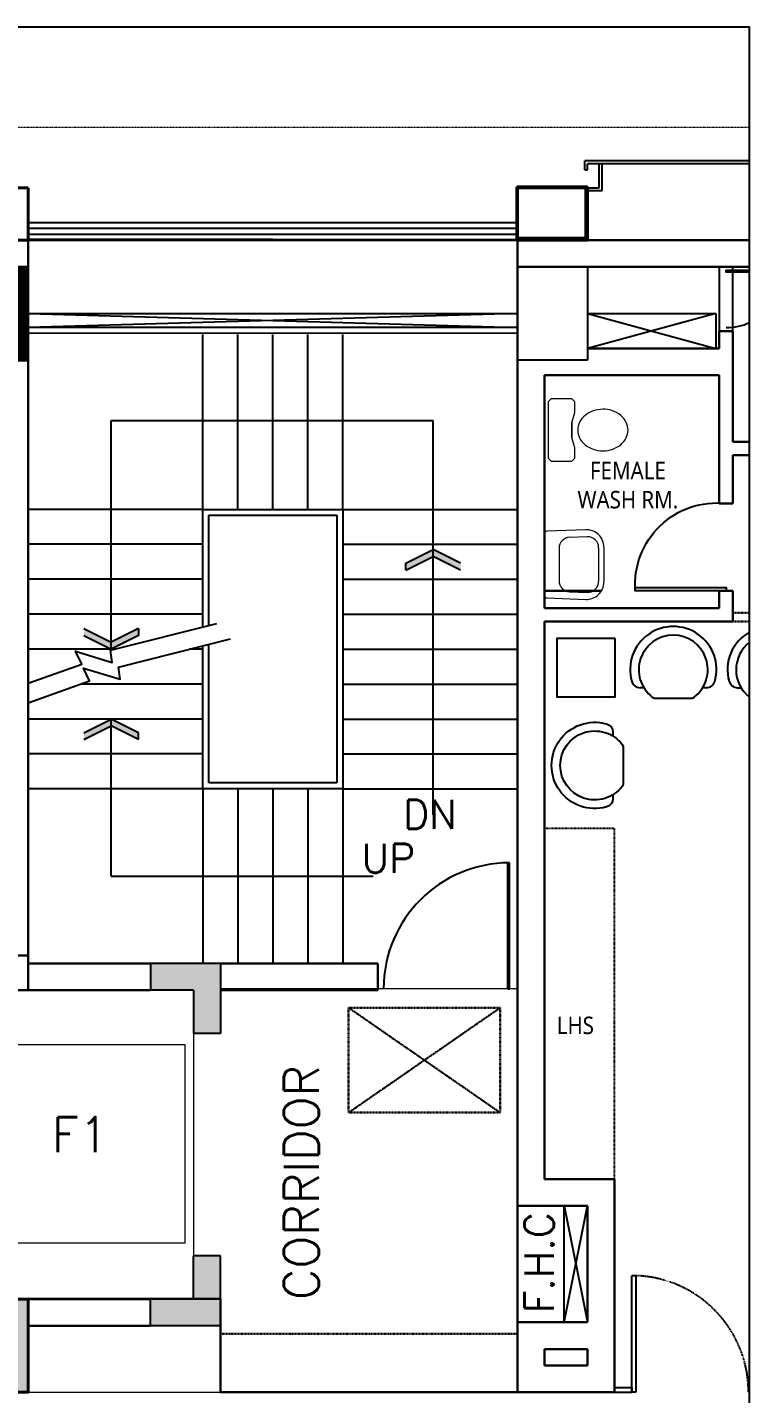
# Model space of a CAD drawing. Header units: millimetres. Extents: x 14520794 to 14796193, y 1415067 to 1454683.
# Drawn here: x 14654311 to 14660507, y 1440477 to 1452206 of the extents above; entities that cross this region are included whole.
import ezdxf
from ezdxf.enums import TextEntityAlignment as Align

# ---------------------------------------------------------------- set-up
doc = ezdxf.new("R2010")
doc.units = ezdxf.units.MM
doc.header["$LTSCALE"] = 0.01
doc.header["$MEASUREMENT"] = 0
doc.linetypes.add('2012-04-27_JAYPEE BCH_WD_First Floor_Plan$0$DASHED2', pattern=[0.375, 0.25, -0.125])
doc.linetypes.add('HIDDEN', pattern=[0.375, 0.25, -0.125])
doc.layers.get('0').update_dxf_attribs({"color": 6, "lineweight": 0})
doc.layers.get('Defpoints').update_dxf_attribs({"color": 2})
for name, color, linetype, lineweight in [('COL', 5, 'Continuous', 40), ('DIM', 6, 'Continuous', 13), ('ELEV', 7, 'Continuous', 18), ('FIX', 85, 'Continuous', 5), ('partition', 34, 'Continuous', 30), ('text', 7, 'Continuous', 13), ('WALL', 7, 'Continuous', 30)]:
    doc.layers.add(name, color=color, linetype=linetype, lineweight=lineweight)
for name, color, linetype in [('column', 13, 'Continuous'), ('DOOR1', 5, 'Continuous'), ('DOORS', 143, 'Continuous'), ('DRIVE', 172, 'Continuous'), ('FURNIT', 8, 'Continuous'), ('GLASS', 5, 'Continuous'), ('LIGHT', 2, 'Continuous'), ('STAIR', 2, 'Continuous'), ('TEXT1', 5, 'Continuous')]:
    doc.layers.add(name, color=color, linetype=linetype)
doc.styles.add('250MM', font='romans.shx')
doc.styles.add('TIMES', font='times.ttf', dxfattribs={"width": 0.9, "height": 250})

# ---------------------------------------------------------------- blocks, each defined once
blk = doc.blocks.new('DOORR')
for p, q in [((0, 0.4583), (-0.9167, 0.4583)), ((0, 0.4443), (-0.9167, 0.4443)), ((0, 0.4443), (0, 0.4583))]:
    blk.add_line(p, q)
blk.add_arc((0, 0.4583), 0.9167, 180, 270)
blk = doc.blocks.new('Wb-61x51')
for p, q in [((-149, 510), (149, 510)), ((-299, 354), (-286, 19)), ((-239, 366), (-233, 216)), ((-144, 465), (144, 465)), ((233, 216), (239, 366)), ((286, 19), (299, 354)), ((-139, 125), (139, 125)), ((-266, 0), (266, 0))]:
    blk.add_line(p, q)
for centre, radius, start, end in [((-149, 360), 150, 90, 182.2457), ((149, 360), 150, 357.7543, 90), ((-144, 370), 95, 90, 182.2457), ((144, 370), 95, 357.7543, 90), ((-139, 220), 95, 182.2457, 270), ((139, 220), 95, 270, 357.7543), ((-266, 20), 20, 182.2457, 270), ((266, 20), 20, 270, 357.7543)]:
    blk.add_arc(centre, radius, start, end)
blk = doc.blocks.new('Wc2')
for p, q in [((57, 271), (31, 245)), ((31, 245), (31, -237)), ((235, 271), (57, 271)), ((260, 245), (235, 271)), ((260, 156), (260, 245)), ((235, 67), (260, 156)), ((235, -60), (235, 67)), ((235, 67), (235, -60)), ((260, -148), (235, -60)), ((260, -237), (260, -148)), ((31, -237), (57, -263)), ((57, -263), (235, -263)), ((235, -263), (260, -237))]:
    blk.add_line(p, q)
blk.add_lwpolyline([(717, 4, 0.117036), (701, 70, 0.104338), (654, 130, 0.09029), (579, 172, 0.09898), (501, 182, 0.08237), (417, 168, 0.09029), (349, 130, 0.104338), (301, 70, 0.117036), (285, 4, 0.117036), (301, -62, 0.104338), (349, -122, 0.09029), (417, -160, 0.08237), (501, -174, 0.08237), (586, -160, 0.09029), (654, -122, 0.104338), (701, -62, 0.117036)], format="xyb", close=True)
blk = doc.blocks.new('sd')
at = {"layer": 'DOORS'}
for p, q in [((1926962, 1625945), (1926962, 1626845)), ((1926992, 1626845), (1926962, 1626845)), ((1926992, 1626845), (1926992, 1625945)), ((1926992, 1625945), (1926962, 1625945))]:
    blk.add_line(p, q, dxfattribs=at)
at = {"layer": 'DOORS', "linetype": '2012-04-27_JAYPEE BCH_WD_First Floor_Plan$0$DASHED2', "ltscale": 20}
blk.add_arc((1926961, 1625945), 901, 0.0238, 88.034, dxfattribs=at)
blk = doc.blocks.new('A$C50E76ADC')
at = {"linetype": 'Continuous'}
for p, q in [((68, 83), (98, 83)), ((565, 83), (596, 83)), ((190, 0), (474, 0))]:
    blk.add_line(p, q, dxfattribs=at)
for centre, radius, start, end in [((332, 226), 343, 344.1544, 195.8456), ((332, 226), 274, 307.5173, 232.4827), ((68, 151), 68.5, 195.8456, 270), ((596, 151), 68.5, 270, 344.1544), ((190, 41), 41.1, 232.4827, 270), ((474, 41), 41.1, 270, 307.5173)]:
    blk.add_arc(centre, radius, start, end, dxfattribs=at)
blk = doc.blocks.new('*E437')
at = {"layer": 'FURNIT', "linetype": 'Continuous'}
blk.add_line((1.57, 1.47), (2.16, 1.47), dxfattribs=at)
for centre, radius, start, end in [((6.79, 4.31), 6.79, 119.1305, 195.8456), ((6.79, 4.31), 5.44, 127.4811, 232.4827), ((1.57, 2.83), 1.36, 195.8456, 270), ((3.98, 0.65), 0.815, 232.4827, 232.7236)]:
    blk.add_arc(centre, radius, start, end, dxfattribs=at)

msp = doc.modelspace()

# ---------------------------------------------------------------- hatches: boundary and pattern name
at = {"layer": 'DIM', "ltscale": 5000}
h = msp.add_hatch(dxfattribs=at)
h.set_pattern_fill('ANSI31', color=8, scale=10)
h.set_pattern_definition([(45, (131899.5557, -32953.5475), (-0.88388347648, 0.88388347648), [])])
h.paths.add_polyline_path([(14654316.9, 1450148.9), (14653516.9, 1450148.9), (14653516.9, 1449349.2), (14654316.9, 1449349.2), (14654316.9, 1449629.3), (14654316.9, 1449629.3), (14654316.9, 1449629.3)])
at = {"layer": 'DIM', "ltscale": 0.018361}
h = msp.add_hatch(color=8, dxfattribs=at)
h.set_gradient(color1=(112, 107, 111), color2=(127, 122, 126), one_color=1, tint=0.49)
h.paths.add_polyline_path([(14655966.9, 1443952.9), (14655966.9, 1444169.2), (14655366.9, 1444169.2), (14655366.9, 1443939.2), (14655736.9, 1443939.2), (14655736.9, 1443569.2), (14655966.9, 1443569.2)])
h.paths.add_polyline_path([(14655966.9, 1441659.2), (14655736.9, 1441659.2), (14655736.9, 1441289.2), (14655366.9, 1441289.2), (14655366.9, 1441059.2), (14655966.9, 1441059.2)])
at = {"layer": 'DIM', "ltscale": 5000}
h = msp.add_hatch(dxfattribs=at)
h.set_pattern_fill('ANSI31', color=8, scale=10)
h.set_pattern_definition([(45, (131899.5557, 30416.3624), (-0.88388347648, 0.88388347648), [])])
h.paths.add_polyline_path([(14630747.9, 1441289.2), (14631547.9, 1441289.2), (14631547.9, 1440489.2), (14630747.9, 1440489.2)])
h.paths.add_polyline_path([(14653516.9, 1440489.2), (14654316.9, 1440489.2), (14654316.9, 1441289.2), (14653516.9, 1441289.2)])

# ---------------------------------------------------------------- linework, layer by layer
at = {"layer": 'COL'}
msp.add_line((14654315.9, 1449349.2), (14653516.9, 1449348.9), dxfattribs=at)
for points in [[(14654316.9, 1450829), (14653716.9, 1450829), (14653716.9, 1450378.9), (14654316.9, 1450378.9)], [(14658508.9, 1450837.3), (14659108.8, 1450837.3), (14659108.8, 1450387.2), (14658508.9, 1450387.2)], [(14658516.9, 1450829.3), (14659100.8, 1450829.3), (14659100.8, 1450395.2), (14658516.9, 1450395.2)], [(14658516.9, 1450829.3), (14659116.8, 1450829.3), (14659116.8, 1450379.2), (14658516.9, 1450379.2)], [(14653516.9, 1440489.2), (14654316.9, 1440489.2), (14654316.9, 1441289.2), (14653516.9, 1441289.2)]]:
    msp.add_lwpolyline(points, close=True, dxfattribs=at)
at = {"layer": 'column', "linetype": 'Continuous', "ltscale": 0.018361}
for p, q in [((14654316.9, 1450149.2), (14653516.9, 1450149.2)), ((14654316.9, 1450149.2), (14653516.9, 1450149.2)), ((14654316.9, 1450149.2), (14654316.9, 1449349.2)), ((14654316.9, 1450149.2), (14654316.9, 1449349.2)), ((14654316.9, 1450148.9), (14654316.9, 1449348.9)), ((14658516.9, 1450149.2), (14658516.9, 1449349.2)), ((14659116.9, 1450149.2), (14658516.9, 1450149.2)), ((14659116.9, 1450149.2), (14659116.9, 1449349.2)), ((14654316.9, 1449349.2), (14653516.9, 1449349.2)), ((14654316.9, 1449349.2), (14653516.9, 1449349.2)), ((14659116.9, 1449349.2), (14658516.9, 1449349.2)), ((14654316.9, 1444239.2), (14654016.9, 1444239.2)), ((14654316.9, 1444239.2), (14654016.9, 1444239.2)), ((14654316.9, 1444239.2), (14654316.9, 1443939.2)), ((14654316.9, 1444239.2), (14654316.9, 1443939.2)), ((14655966.9, 1444169.2), (14655366.9, 1444169.2)), ((14655366.9, 1444169.2), (14655366.9, 1443939.2)), ((14655966.9, 1444169.2), (14655966.9, 1443569.2)), ((14654316.9, 1443939.2), (14654016.9, 1443939.2)), ((14654316.9, 1443939.2), (14654016.9, 1443939.2)), ((14655736.9, 1443939.2), (14655366.9, 1443939.2)), ((14655736.9, 1443939.2), (14655736.9, 1443569.2)), ((14655966.9, 1443569.2), (14655736.9, 1443569.2)), ((14655736.9, 1441289.2), (14655736.9, 1441659.2)), ((14655966.9, 1441659.2), (14655736.9, 1441659.2)), ((14655966.9, 1441059.2), (14655966.9, 1441659.2)), ((14654316.9, 1441289.2), (14653516.9, 1441289.2)), ((14654315.9, 1440489.2), (14654315.9, 1441289.2)), ((14655366.9, 1441059.2), (14655366.9, 1441289.2)), ((14655736.9, 1441289.2), (14655366.9, 1441289.2)), ((14655966.9, 1441059.2), (14655366.9, 1441059.2)), ((14654316.9, 1440489.2), (14653516.9, 1440489.2))]:
    msp.add_line(p, q, dxfattribs=at)
at = {"layer": 'Defpoints', "linetype": 'Continuous'}
msp.add_lwpolyline([(14613184, 1437453.9), (14660507.3, 1437453.9), (14660507.3, 1452206.3), (14613184, 1452206.3)], close=True, dxfattribs=at)
at = {"layer": 'DIM', "color": 0, "ltscale": 0.018361}
msp.add_lwpolyline([(14654316.9, 1440489.2), (14658517.6, 1440489.2), (14658517.6, 1443952.9), (14655966.9, 1443952.9), (14655966.9, 1443569.2), (14655736.9, 1443569.2), (14655736.9, 1441659.2), (14655966.9, 1441659.2), (14655966.9, 1441059.2), (14654317.5, 1441059.2), (14654317.5, 1440489.2)], dxfattribs=at)
msp.add_lwpolyline([(14654316.9, 1440489.2), (14658517.6, 1440489.2), (14658517.6, 1443952.9), (14655966.9, 1443952.9), (14655966.9, 1443569.2), (14655736.9, 1443569.2), (14655736.9, 1441659.2), (14655966.9, 1441659.2), (14655966.9, 1441059.2), (14654317.5, 1441059.2), (14654317.5, 1440489.2)], dxfattribs=at)
at = {"layer": 'DIM', "ltscale": 5000}
msp.add_lwpolyline([(14654317.5, 1440489.2), (14653516.9, 1440489.2), (14653516.9, 1441289.2), (14654317.5, 1441289.2)], close=True, dxfattribs=at)
at = {"layer": 'DOOR1', "linetype": 'Continuous', "ltscale": 0.018361}
msp.add_lwpolyline([(14660507.3, 1450103.1), (14660304.4, 1450103.1), (14660304.4, 1450121.7), (14660507.3, 1450121.7)], dxfattribs=at)
for points in [[(14660507.3, 1449670.7, -0.1188604), (14660304.4, 1449626.7)], [(14659526.6, 1447397.2), (14660304.4, 1447397.2), (14660304.4, 1447369.2), (14659526.2, 1447369.2, -0.4694091), (14660304.4, 1448119.2)]]:
    msp.add_lwpolyline(points, format="xyb", dxfattribs=at)
at = {"layer": 'DRIVE', "ltscale": 3.672129}
for p, q in [((14659091.9, 1450984.2, -18.3), (14659091.9, 1451059.2, -18.3)), ((14660507.3, 1451059.1, -1.6), (14659091.9, 1451059, 15.4)), ((14659091.9, 1450984.2, -18.3), (14659091.9, 1451034.2, -18.3)), ((14659091.9, 1450984.2, -18.3), (14659116.9, 1450984.2, -18.3)), ((14659116.9, 1450984.2, -18.3), (14659116.9, 1451034.2, -18.3)), ((14659116.9, 1450984.2, -18.3), (14659116.9, 1451034.2, -18.3)), ((14660507.3, 1451034.1, -1.7), (14659116.9, 1451034, 15.3)), ((14659216.9, 1450829.2, -18.3), (14659216.9, 1451034.2, -18.3)), ((14659241.9, 1450804.2, -18.3), (14659241.9, 1451034.2, -18.3)), ((14659116.9, 1450829.2, -18.3), (14659216.9, 1450829.2, -18.3)), ((14659116.9, 1450804.2, -18.3), (14659241.9, 1450804.2, -18.3))]:
    msp.add_line(p, q, dxfattribs=at)
at = {"layer": 'ELEV', "linetype": 'HIDDEN', "ltscale": 9.180324}
msp.add_line((14650366.9, 1451349.2, 44), (14660507.3, 1451349.2, 44), dxfattribs=at)
at = {"layer": 'ELEV', "ltscale": 0.018361}
msp.add_line((14655736.9, 1443569.2), (14655736.9, 1441659.2), dxfattribs=at)
msp.add_lwpolyline([(14653164.5, 1443471.6), (14653164.5, 1441771.6), (14655664.5, 1441771.6), (14655664.5, 1443471.6)], close=True, dxfattribs=at)
at = {"layer": 'FURNIT', "linetype": 'HIDDEN', "ltscale": 0.018361}
for p, q in [((14659346.9, 1445329.2), (14658746.9, 1445329.2)), ((14659346.9, 1442318.9), (14659346.9, 1445329.2))]:
    msp.add_line(p, q, dxfattribs=at)
at = {"layer": 'FURNIT', "ltscale": 0.018361}
msp.add_lwpolyline([(14659354.3, 1446959), (14658854.3, 1446959), (14658854.3, 1446459), (14659354.3, 1446459)], close=True, dxfattribs=at)
at = {"layer": 'GLASS', "ltscale": 0.018361}
for p, q in [((14658516.9, 1450529.2), (14654316.9, 1450528.9)), ((14658516.9, 1450479.2), (14654316.9, 1450478.9)), ((14658516.9, 1450429.2), (14654316.9, 1450428.9)), ((14659347.9, 1440529.2), (14659497.1, 1440529.2)), ((14659347.9, 1440489.2), (14659497.1, 1440489.2)), ((14659497.1, 1440529.2), (14659497.1, 1440489.2)), ((14660497.1, 1440529.3), (14660497.1, 1440489.3)), ((14660497.1, 1440529.3), (14660507.3, 1440529.3)), ((14660497.1, 1440489.3), (14660507.3, 1440489.3))]:
    msp.add_line(p, q, dxfattribs=at)
at = {"layer": 'LIGHT', "ltscale": 0.018361}
for p, q in [((14654316.9, 1450379.2), (14658516.9, 1450379.2)), ((14660246.9, 1450149.2), (14660246.9, 1449599.2)), ((14660361.9, 1449599.2), (14660361.9, 1450149.2)), ((14658516.9, 1449749.2), (14654316.9, 1449629.3)), ((14654322.9, 1449749.2), (14658516.9, 1449749.2)), ((14654322.9, 1449749.2), (14658516.9, 1449629.5)), ((14660216.9, 1449749.2), (14659116.9, 1449449.2)), ((14659116.9, 1449749.2), (14660216.9, 1449449.2)), ((14659116.9, 1449749.2), (14660216.9, 1449749.2)), ((14660216.9, 1449749.2), (14660216.9, 1449449.2)), ((14658516.9, 1449629.5), (14654316.9, 1449629.3)), ((14658516.9, 1449579.5), (14654316.9, 1449579.3)), ((14655816.9, 1448055.7), (14655816.9, 1449568.2)), ((14656116.9, 1448068.2), (14656116.9, 1449568.2)), ((14656416.9, 1448068.2), (14656416.9, 1449568.2)), ((14656716.9, 1448068.2), (14656716.9, 1449568.2)), ((14657016.9, 1448068.2), (14657016.9, 1449568.2)), ((14655030.4, 1448830.7), (14657791.9, 1448830.7)), ((14657791.9, 1445447), (14657791.9, 1448830.7)), ((14655816.9, 1448068.2), (14654316.9, 1448068.2)), ((14657016.9, 1448068.2), (14658516.9, 1448068.2)), ((14655816.9, 1447768.2), (14654316.9, 1447768.2)), ((14657016.9, 1447768.2), (14658516.9, 1447768.2)), ((14655816.9, 1447468.2), (14654316.9, 1447468.2)), ((14657016.9, 1447468.2), (14658516.9, 1447468.2)), ((14655816.9, 1447168.2), (14654316.9, 1447168.2)), ((14657016.9, 1447168.2), (14658516.9, 1447168.2)), ((14655062.8, 1446868.2), (14654316.9, 1446868.2)), ((14655816.9, 1446868.2), (14655704.4, 1446868.2)), ((14657016.9, 1446868.2), (14658516.9, 1446868.2)), ((14655816.9, 1446568.2), (14654768.2, 1446568.2)), ((14657016.9, 1446568.2), (14658516.9, 1446568.2)), ((14655816.9, 1446268.2), (14654316.9, 1446268.2)), ((14657016.9, 1446268.2), (14658516.9, 1446268.2)), ((14655816.9, 1445968.2), (14654316.9, 1445968.2)), ((14657016.9, 1445968.2), (14658516.9, 1445968.2)), ((14655816.9, 1445668.2), (14654316.9, 1445668.2)), ((14655816.9, 1445668.2), (14655816.9, 1444169.2)), ((14656116.9, 1445669.2), (14656116.9, 1444169.2)), ((14656416.9, 1445669.2), (14656416.9, 1444169.2)), ((14656716.9, 1445669.2), (14656716.9, 1444169.2)), ((14657016.9, 1445669.2), (14657016.9, 1444169.2)), ((14657016.9, 1445669.2), (14658516.9, 1445669.2)), ((14655030.4, 1444919.2), (14657276.4, 1444919.2)), ((14658916.9, 1441089.2), (14659116.9, 1442088.9)), ((14658916.9, 1442088.9), (14659116.9, 1441089.2))]:
    msp.add_line(p, q, dxfattribs=at)
for points in [[(14654316.9, 1446576.9), (14654777.4, 1446740.5), (14654723.9, 1446850.3), (14655038, 1446754.9), (14655024.1, 1446858.4), (14655937.1, 1447089.1)], [(14654316.9, 1446407.8), (14654845.2, 1446595.5), (14654791.8, 1446705.3), (14655105.8, 1446609.9), (14655091.9, 1446713.4), (14656052.4, 1446956.1)]]:
    msp.add_lwpolyline(points, dxfattribs=at)
at = {"layer": 'partition', "linetype": 'HIDDEN', "ltscale": 0.018361}
for p, q in [((14660361.9, 1447179.2), (14660507.3, 1447179.2)), ((14660361.9, 1447104.2), (14660507.3, 1447104.2))]:
    msp.add_line(p, q, dxfattribs=at)
at = {"layer": 'STAIR', "ltscale": 0.018361}
for p, q in [((14658516.9, 1450379.2), (14654316.9, 1450378.9)), ((14655030.4, 1446868.2), (14655030.4, 1448830.7)), ((14655816.9, 1448068.2), (14657016.9, 1448068.2)), ((14655816.9, 1447058.7), (14655816.9, 1448068.2)), ((14657016.9, 1448068.2), (14657016.9, 1445669.2)), ((14655866.9, 1448018.2), (14656966.9, 1448018.2)), ((14655866.9, 1447071.4), (14655866.9, 1448018.2)), ((14656966.9, 1448018.2), (14656966.9, 1445719.2)), ((14657556.8, 1447605.4), (14657791.9, 1447723)), ((14658027, 1447605.4), (14657791.9, 1447723)), ((14657556.8, 1447546.6), (14657791.9, 1447664.2)), ((14657556.8, 1447546.6), (14657556.8, 1447605.4)), ((14658027, 1447546.6), (14657791.9, 1447664.2)), ((14654795.3, 1447044.5), (14655030.4, 1446927)), ((14655265.5, 1447044.5), (14655030.4, 1446927)), ((14655265.5, 1447044.5), (14655265.5, 1446985.7)), ((14654795.3, 1446985.7), (14655030.4, 1446868.2)), ((14655265.5, 1446985.7), (14655030.4, 1446868.2)), ((14655816.9, 1445669.2), (14655816.9, 1446896.6)), ((14655866.9, 1445719.2), (14655866.9, 1446909.2)), ((14654795.3, 1446150.6), (14655030.4, 1446268.2)), ((14654795.3, 1446091.9), (14655030.4, 1446209.4)), ((14655265.5, 1446150.6), (14655030.4, 1446268.2)), ((14655030.4, 1444919.2), (14655030.4, 1446268.2)), ((14655265.5, 1446091.9), (14655030.4, 1446209.4)), ((14655265.5, 1446091.9), (14655265.5, 1446150.6)), ((14656966.9, 1445719.2), (14655866.9, 1445719.2)), ((14657016.9, 1445669.2), (14655816.9, 1445669.2)), ((14658517, 1441089.2), (14658516.9, 1442088.9)), ((14658916.9, 1441089.2), (14658916.9, 1442088.9))]:
    msp.add_line(p, q, dxfattribs=at)
for points in [[(14657556.8, 1447546.6), (14657791.9, 1447664.2), (14657556.8, 1447605.4), (14657791.9, 1447723)], [(14658027, 1447546.6), (14657791.9, 1447664.2), (14658027, 1447605.4), (14657791.9, 1447723)], [(14654795.3, 1447044.5), (14655030.4, 1446927), (14654795.3, 1446985.7), (14655030.4, 1446868.2)], [(14655265.5, 1447044.5), (14655030.4, 1446927), (14655265.5, 1446985.7), (14655030.4, 1446868.2)], [(14654795.3, 1446091.9), (14655030.4, 1446209.4), (14654795.3, 1446150.6), (14655030.4, 1446268.2)], [(14655265.5, 1446091.9), (14655030.4, 1446209.4), (14655265.5, 1446150.6), (14655030.4, 1446268.2)]]:
    msp.add_solid(points, dxfattribs=at)
at = {"layer": 'WALL', "ltscale": 0.018361}
for p, q in [((14654316.9, 1450378.9), (14647682.4, 1450378.9)), ((14654316.9, 1450149.2), (14654316.9, 1450378.9)), ((14658516.9, 1450379.2), (14658516.9, 1450149.2)), ((14660507.3, 1450379.2), (14658516.9, 1450379.2)), ((14650271.9, 1450148.9), (14654316.9, 1450148.9)), ((14658516.9, 1450149.2), (14660507.3, 1450149.2)), ((14660246.9, 1449599.2), (14660361.9, 1449599.2)), ((14660246.9, 1449599.2), (14660246.9, 1449449.2)), ((14660361.9, 1448649.2), (14660361.9, 1449599.2)), ((14654316.9, 1449349.2), (14654316.9, 1444239.2)), ((14654316.9, 1449349.2), (14654316.9, 1444239.2)), ((14658516.9, 1449350.4), (14658516.9, 1442088.9)), ((14659116.9, 1449449.2), (14660246.9, 1449449.2)), ((14658746.9, 1449219.2), (14658746.9, 1447219.2)), ((14658746.9, 1449219.2), (14660246.9, 1449219.2)), ((14660246.9, 1448119.2), (14660246.9, 1449219.2)), ((14660361.9, 1448649.2), (14660507.3, 1448649.2)), ((14660361.9, 1448119.2), (14660361.9, 1448534.2)), ((14660361.9, 1448534.2), (14660507.3, 1448534.2)), ((14660246.9, 1448119.2), (14660361.9, 1448119.2)), ((14658746.9, 1447369.2), (14659236.2, 1447369.2)), ((14660246.9, 1447219.2), (14660246.9, 1447369.2)), ((14660246.9, 1447369.2), (14660361.9, 1447369.2)), ((14660361.9, 1447104.2), (14660361.9, 1447369.2)), ((14658746.9, 1447219.2), (14660246.9, 1447219.2)), ((14658746.9, 1447104.2), (14660361.9, 1447104.2)), ((14658746.9, 1447104.2), (14658746.9, 1442318.9)), ((14654316.9, 1444238.9), (14654016.9, 1444238.9)), ((14655366.9, 1444169.2), (14654316.9, 1444169.2)), ((14657317.9, 1444169.2), (14655966.9, 1444169.2)), ((14657317.9, 1443939.2), (14657317.9, 1444169.2)), ((14654312.4, 1443939.2), (14655366.9, 1443939.2)), ((14655966.9, 1443939.2), (14657317.9, 1443939.2)), ((14658746.9, 1442318.9), (14659347.1, 1442318.9)), ((14659347.1, 1442318.9), (14659347.1, 1440489.2)), ((14658516.9, 1442088.9), (14659117.1, 1442088.9)), ((14659117.1, 1442088.9), (14659117.1, 1441089.2)), ((14654316.9, 1441289.2), (14655366.9, 1441289.2)), ((14654316.9, 1441059.2), (14655366.9, 1441059.2)), ((14659116.9, 1441089.2), (14658517, 1441089.2)), ((14658517, 1441089.2), (14658517, 1440489.2)), ((14659116.9, 1440859.2), (14658747, 1440859.2)), ((14658747, 1440859.2), (14658747, 1440718.6)), ((14659116.9, 1440718.6), (14659116.9, 1440859.2)), ((14658747, 1440718.6), (14659116.9, 1440718.6)), ((14659347.1, 1440489.2), (14658517, 1440489.2))]:
    msp.add_line(p, q, dxfattribs=at)
at = {"layer": 'WALL', "linetype": 'HIDDEN', "ltscale": 9.180324}
for p, q in [((14657066.9, 1443789.2), (14658366.9, 1443789.2)), ((14657066.9, 1442889.2), (14657066.9, 1443789.2)), ((14658366.9, 1443789.2), (14657066.9, 1442889.2)), ((14657066.9, 1443789.2), (14658366.9, 1442889.2)), ((14658366.9, 1442889.2), (14658366.9, 1443789.2)), ((14657066.9, 1442889.2), (14658366.9, 1442889.2)), ((14658516.9, 1440989.2), (14655966.8, 1440989.2))]:
    msp.add_line(p, q, dxfattribs=at)
at = {"layer": 'WALL', "ltscale": 0.018361}
msp.add_lwpolyline([(14654316.9, 1450388.6), (14658516.9, 1450380.9), (14658516.7, 1440489.2), (14655966.9, 1440489.2), (14655967.9, 1441290.3), (14652786.9, 1441290.2), (14652786.9, 1443940.3), (14654318.7, 1443940.3), (14654316.9, 1450388.6)], dxfattribs=at)

# ---------------------------------------------------------------- block references
at = {"layer": 'DOOR1', "ltscale": 0.018361, "xscale": 1179.354804674683, "yscale": 1179.354804674683, "zscale": 1179.354804674683, "rotation": 270}
msp.add_blockref('DOORR', (14657907.4, 1443952.9), dxfattribs=at)
at = {"layer": 'DOORS', "ltscale": 0.018361, "xscale": 1.111015624417262, "yscale": 1.111015624417262, "zscale": 1.111015624417262}
msp.add_blockref('sd', (12518612.4, -365961.2), dxfattribs=at)
at = {"layer": 'FIX', "ltscale": 0.018361}
msp.add_blockref('Wc2', (14658746.9, 1448745), dxfattribs=at)
at = {"layer": 'FIX', "ltscale": 0.018361, "rotation": 270}
msp.add_blockref('Wb-61x51', (14658746.9, 1447594.2), dxfattribs=at)
at = {"layer": 'FURNIT', "ltscale": 0.018361}
for name, p, xscale, yscale, zscale in [('A$C50E76ADC', (14659493.8, 1446447.8), 1.080008187777953, 1.080008187777953, 1.080008187777953), ('*E437', (14660317.4, 1446456.9), 54.46431470809636, 54.46431470809636, 54.46431470809636)]:
    msp.add_blockref(name, p, dxfattribs=dict(at, xscale=xscale, yscale=yscale, zscale=zscale))
at = {"layer": 'FURNIT', "ltscale": 0.018361, "xscale": -1.080008187777953, "yscale": 1.080008187777953, "zscale": 1.080008187777953, "rotation": 90}
msp.add_blockref('A$C50E76ADC', (14659422.4, 1446228.6), dxfattribs=at)

# ---------------------------------------------------------------- texts
at = {"layer": 'text', "ltscale": 0.018361, "char_height": 150, "width": 4430.471, "attachment_point": 2, "rotation": 0, "style": 'TIMES'}
for s, insert in [('{\\fTrebuchet MS|b0|i0|c0|p34;FEMALE \\PWASH RM.}', (14659462.6, 1448476.6)), ('{\\fTrebuchet MS|b0|i0|c0|p34;LHS}', (14659012.2, 1443713.2))]:
    msp.add_mtext(s, dxfattribs=dict(at, insert=insert))
at = {"layer": 'TEXT1', "linetype": 'HIDDEN', "ltscale": 0.018361, "style": '250MM'}
for s, p in [('DN', (14657534, 1445325.5)), ('UP', (14657178.1, 1444948))]:
    msp.add_text(s, height=250, dxfattribs=at).set_placement(p)
at = {"layer": 'TEXT1', "ltscale": 0.018361, "style": '250MM'}
for s, height, p in [('CORRIDOR', 300, (14656811, 1442289.3)), ('F.H.C', 250, (14658826.1, 1441601.6))]:
    msp.add_text(s, height=height, rotation=90, dxfattribs=at).set_placement(p, align=Align.CENTER)
msp.add_text('F1', height=300, dxfattribs=at).set_placement((14654764.2, 1442550.6), align=Align.CENTER)

doc.saveas('drawing.dxf')
